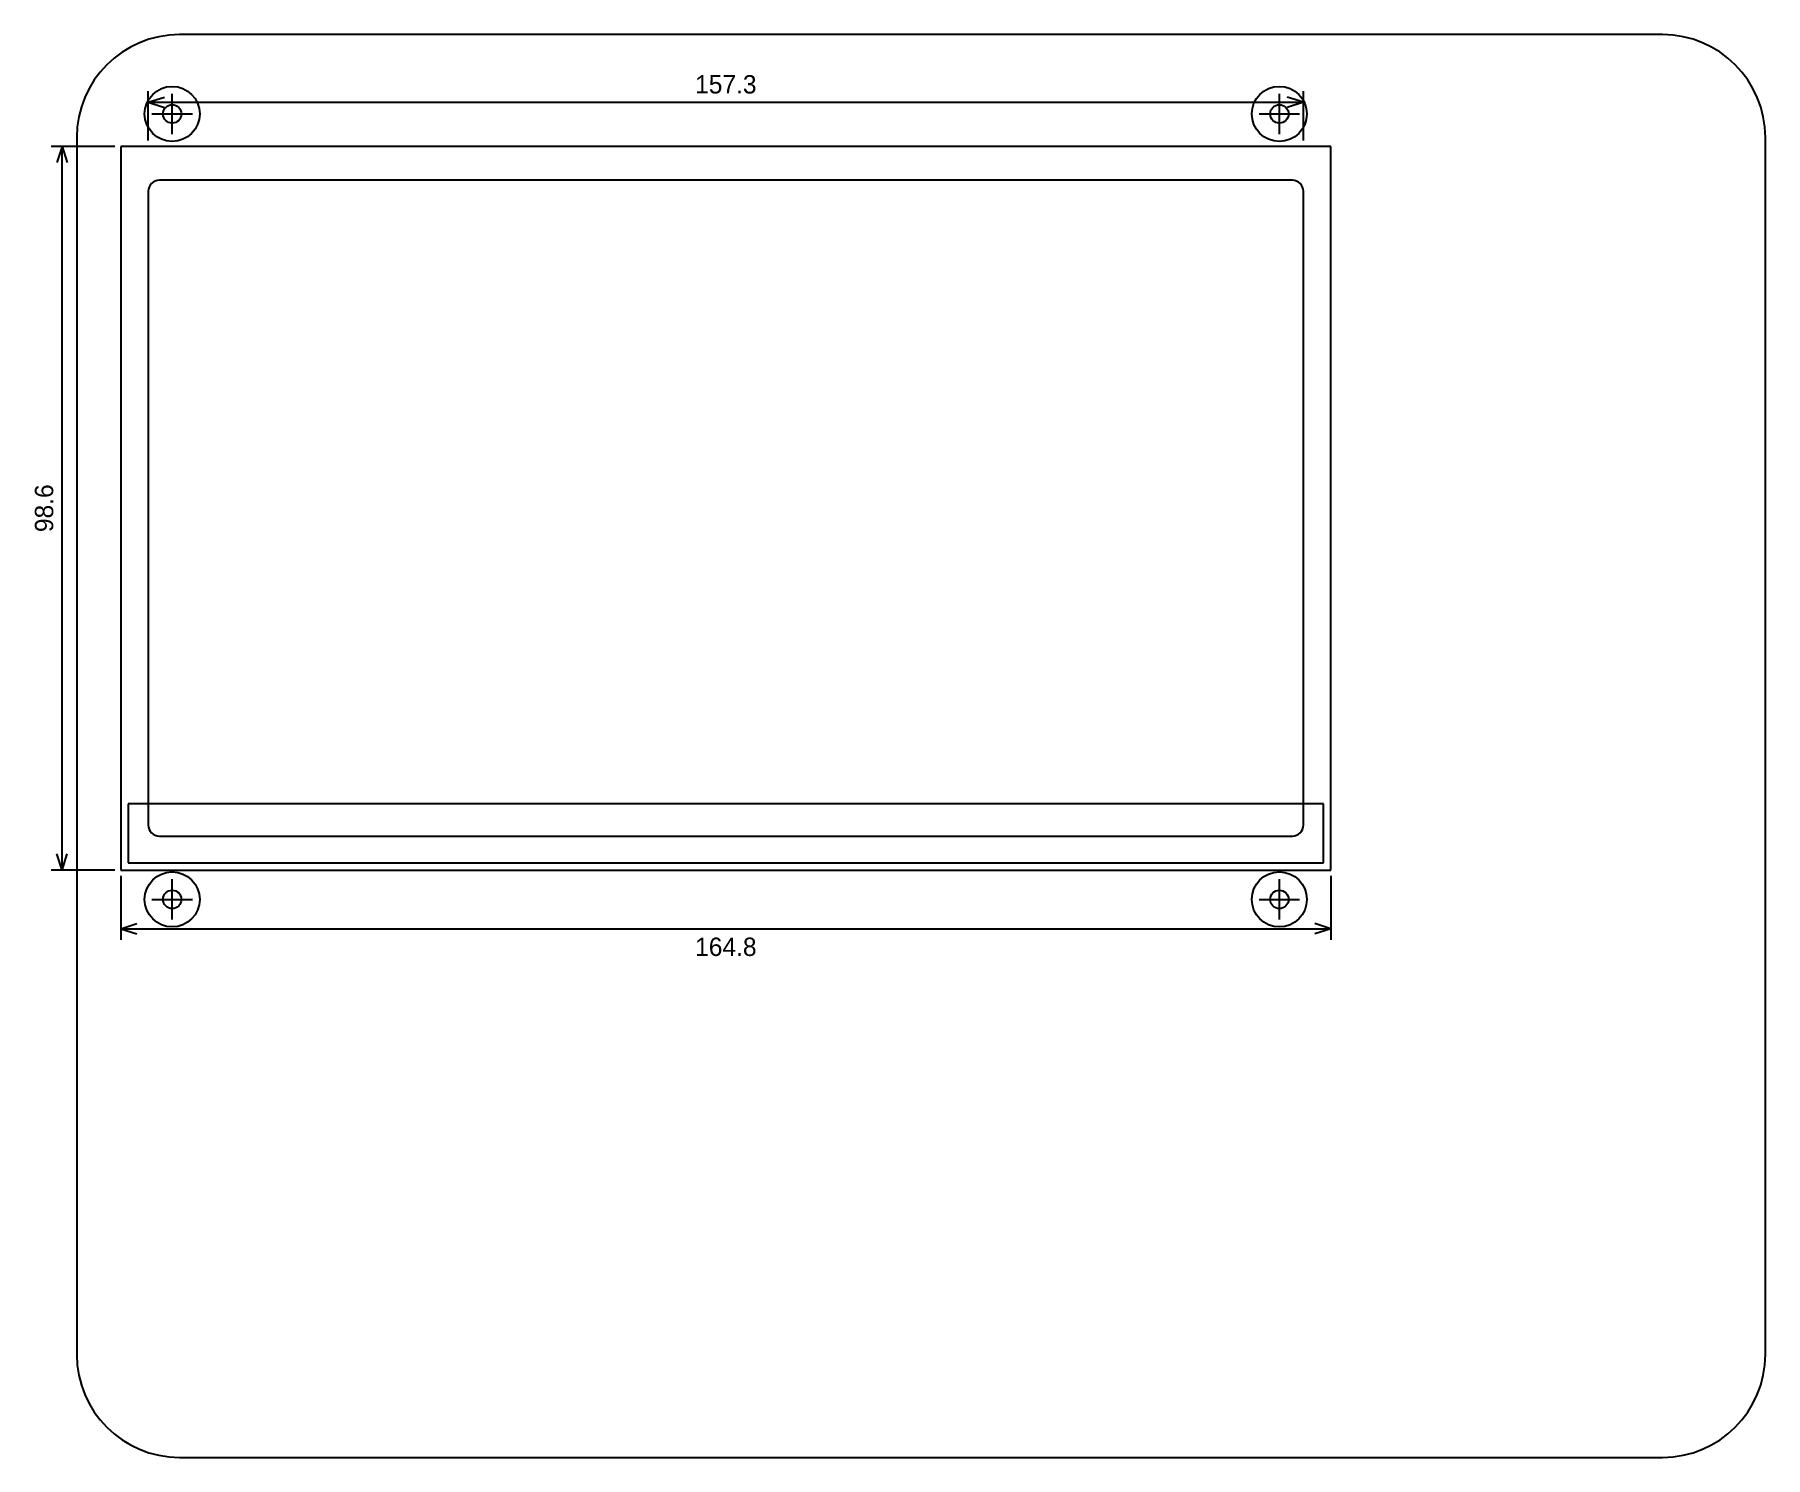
# Model space of a CAD drawing. Extents: x -6 to 230, y 0 to 194.
import ezdxf
from ezdxf.enums import TextEntityAlignment as Align

# ---------------------------------------------------------------- set-up
doc = ezdxf.new("R2010")
doc.units = 0
for name, color, linetype in [('CENTER', 3, 'CONTINUOUS'), ('CUT', 7, 'CONTINUOUS'), ('DIM', 4, 'CONTINUOUS'), ('HIDDEN', 8, 'CONTINUOUS'), ('HOLE', 1, 'CONTINUOUS'), ('THIN', 7, 'CONTINUOUS')]:
    doc.layers.add(name, color=color, linetype=linetype)

msp = doc.modelspace()

# ---------------------------------------------------------------- linework, layer by layer
at = {"layer": 'CENTER'}
for p, q in [((13, 180.25), (13, 185.75)), ((163.8, 180.25), (163.8, 185.75)), ((10.25, 183), (15.75, 183)), ((161.05, 183), (166.55, 183)), ((13, 73.25), (13, 78.75)), ((163.8, 73.25), (163.8, 78.75)), ((10.25, 76), (15.75, 76)), ((161.05, 76), (166.55, 76))]:
    msp.add_line(p, q, dxfattribs=at)
at = {"layer": 'CUT'}
for p, q in [((170.82, 178.58), (6, 178.58)), ((6, 178.58), (6, 80)), ((170.82, 80), (170.82, 178.58)), ((9.75, 172.455), (9.75, 86.125)), ((165.57, 173.955), (11.25, 173.955)), ((167.07, 86.125), (167.07, 172.455)), ((11.25, 84.625), (165.57, 84.625)), ((6, 80), (170.82, 80))]:
    msp.add_line(p, q, dxfattribs=at)
for centre, start, end in [((11.25, 172.455), 90, 180), ((165.57, 172.455), 0, 90), ((11.25, 86.125), 180, 270), ((165.57, 86.125), 270, 360)]:
    msp.add_arc(centre, 1.5, start, end, dxfattribs=at)
at = {"layer": 'DIM'}
for p, q in [((9.75, 179.38), (9.75, 186.08)), ((9.75, 184.58), (11.95, 185.28)), ((9.75, 184.58), (167.07, 184.58)), ((9.75, 184.58), (11.95, 183.88)), ((167.07, 184.58), (164.87, 185.28)), ((167.07, 184.58), (164.87, 183.88)), ((167.07, 179.38), (167.07, 186.08)), ((5.2, 178.58), (-3.5, 178.58)), ((-2, 178.58), (-2.7, 176.38)), ((-2, 80), (-2, 178.58)), ((-2, 178.58), (-1.3, 176.38)), ((-2, 80), (-2.7, 82.2)), ((-2, 80), (-1.3, 82.2)), ((5.2, 80), (-3.5, 80)), ((6, 79.2), (6, 70.5)), ((170.82, 79.2), (170.82, 70.5)), ((6, 72), (8.2, 72.7)), ((6, 72), (170.82, 72)), ((6, 72), (8.2, 71.3)), ((170.82, 72), (168.62, 72.7)), ((170.82, 72), (168.62, 71.3))]:
    msp.add_line(p, q, dxfattribs=at)
at = {"layer": 'HIDDEN'}
for p, q in [((169.82, 89), (7, 89)), ((7, 89), (7, 81)), ((169.82, 81), (169.82, 89)), ((7, 81), (169.82, 81))]:
    msp.add_line(p, q, dxfattribs=at)
for centre in [(13, 183), (163.8, 183), (13, 76), (163.8, 76)]:
    msp.add_circle(centre, 3.75, dxfattribs=at)
at = {"layer": 'HOLE'}
for centre in [(13, 183), (163.8, 183), (13, 76), (163.8, 76)]:
    msp.add_circle(centre, 1.25, dxfattribs=at)
at = {"layer": 'THIN'}
for p, q in [((216, 193.8), (14, 193.8)), ((0, 179.8), (0, 14)), ((230, 14), (230, 179.8)), ((14, 0), (216, 0))]:
    msp.add_line(p, q, dxfattribs=at)
for centre, start, end in [((14, 179.8), 90, 180), ((216, 179.8), 0, 90), ((14, 14), 180, 270), ((216, 14), 270, 360)]:
    msp.add_arc(centre, 14, start, end, dxfattribs=at)

# ---------------------------------------------------------------- texts
at = {"layer": 'DIM'}
for s, p in [('157.3', (88.41, 185.78)), ('164.8', (88.41, 68.3))]:
    msp.add_text(s, height=2.5, dxfattribs=at).set_placement(p, align=Align.CENTER)
msp.add_text('98.6', height=2.5, rotation=90, dxfattribs=at).set_placement((-3.2, 129.29), align=Align.CENTER)

doc.saveas('drawing.dxf')
